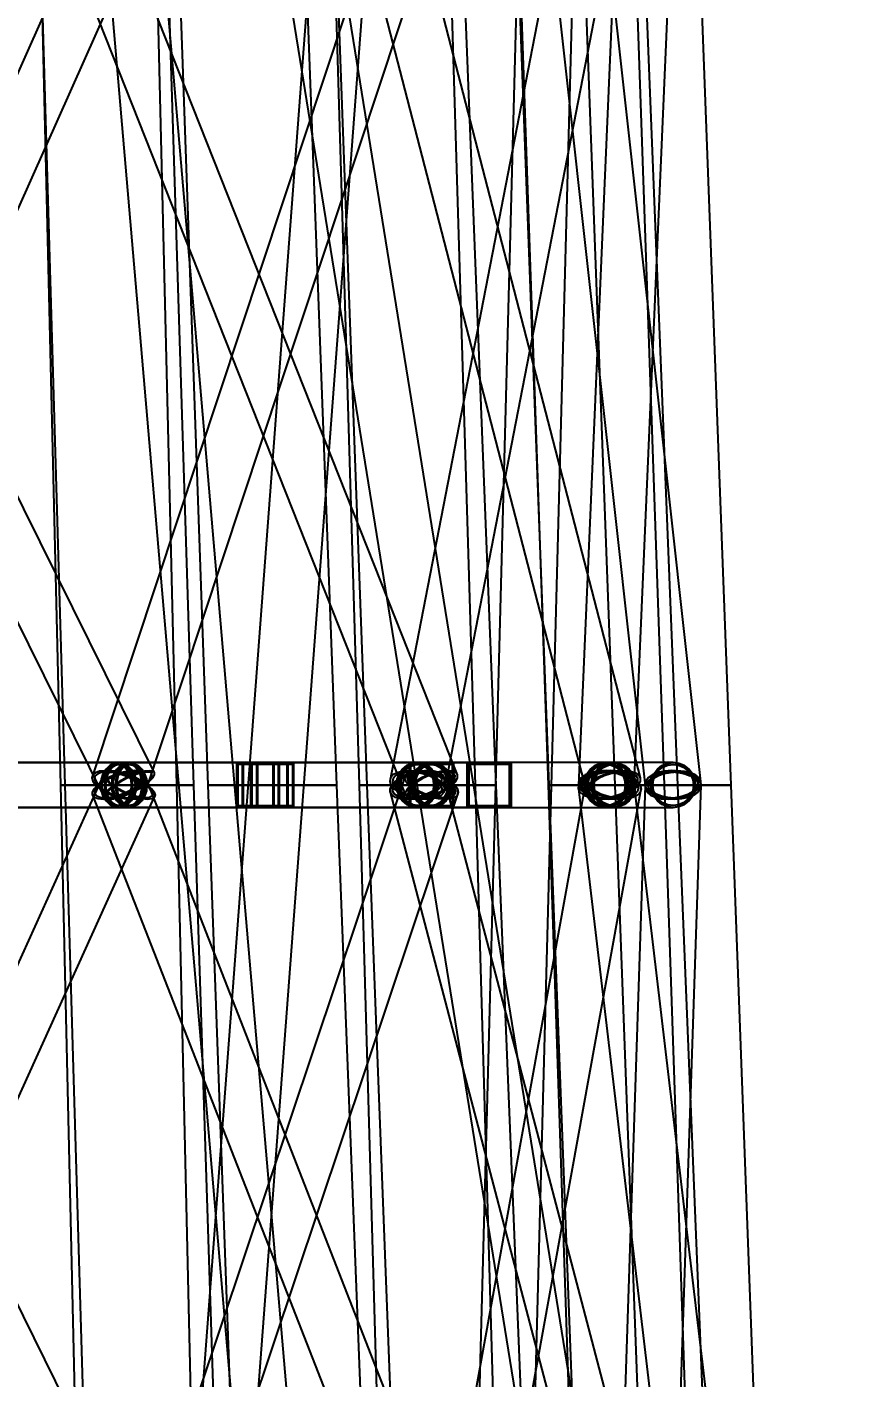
# Model space of a CAD drawing. Header units: millimetres. Extents: x -123812 to 252100, y -3000 to 639000.
# Drawn here: x 11183 to 18645, y 282124 to 294384 of the extents above; entities that cross this region are included whole.
import ezdxf

# ---------------------------------------------------------------- set-up
doc = ezdxf.new("R2010")
doc.units = ezdxf.units.MM
doc.layers.add('D-STR-DIM', color=7, linetype='Continuous', lineweight=13)
doc.layers.add('D-STR-STRC', color=7, linetype='Continuous', lineweight=25)
doc.styles.add('OpenSansCondensed-Light', font='OpenSansCondensed-Light.ttf')
doc.styles.add('TOWER_UNICODE', font='Arial Unicode.ttf')
doc.dimstyles.new('EZDXF', dxfattribs={"dimtxt": 0.25, "dimasz": 0.175, "dimexe": 0.375, "dimexo": 0.125, "dimgap": 0.1, "dimtad": 1, "dimlfac": 100, "dimzin": 12, "dimdsep": 46, "dimtxsty": 'OpenSansCondensed-Light', "dimblk": 'ARCHTICK', "dimcen": 2.5, "dimazin": 3, "dimtfac": 0.5, "dimtmove": 2, "dimatfit": 3})

# ---------------------------------------------------------------- blocks, each defined once
blk = doc.blocks.new('_ARCHTICK')
at = {"color": 0, "linetype": 'BYBLOCK', "const_width": 0.15}
blk.add_lwpolyline([(-0.5, -0.5), (0.5, 0.5)], dxfattribs=at)

msp = doc.modelspace()

# ---------------------------------------------------------------- linework, layer by layer
at = {"layer": 'D-STR-STRC'}
for points in [[(14141.7, 275021.3), (11992.4, 300021.3), (11983.8, 300030.2), (11958.5, 300037.1), (11918.3, 300041.4), (11865.9, 300042.9), (11804.9, 300041.5), (11739.3, 300037.3), (11673.8, 300030.5), (11612.8, 300021.6), (11560.4, 300011.3), (11520.2, 300000.2), (11494.9, 299989.1), (11486.3, 299978.7), (13635.5, 274978.7)], [(12756.3, 274981.4), (14637.6, 299981.4), (14629, 299992.7), (14603.7, 300004.5), (14563.4, 300016), (14511, 300026.3), (14449.9, 300034.9), (14384.3, 300041.1), (14318.8, 300044.5), (14257.7, 300044.9), (14205.2, 300042.2), (14165, 300036.6), (14139.7, 300028.6), (14131, 300018.6), (12249.7, 275018.6)], [(17247.8, 275039.9), (13214.2, 300039.9), (13205.7, 300046.1), (13180.6, 300049), (13140.8, 300048.7), (13088.8, 300045), (13028.3, 300038.2), (12963.4, 300028.9), (12898.5, 300017.6), (12838, 300005), (12786.1, 299992.2), (12746.2, 299979.8), (12721.2, 299968.9), (12712.6, 299960.1), (16746.2, 274960.1)], [(15611.9, 274993.5), (16278, 299993.5), (16269.4, 300005.5), (16244, 300017.1), (16203.6, 300027.6), (16151.1, 300036.2), (16089.8, 300042.4), (16024.1, 300045.6), (15958.4, 300045.7), (15897.1, 300042.8), (15844.6, 300036.9), (15804.2, 300028.5), (15778.8, 300018.1), (15770.2, 300006.5), (15104, 275006.5)], [(8172.5, 294887.9), (11883.9, 287387.9), (11899.4, 287374.9), (11929.3, 287370.5), (11971.7, 287374.9), (12023.6, 287387.9), (12081.5, 287408.5), (12141.5, 287435.3), (12199.5, 287466.5), (12251.5, 287500), (12294, 287533.5), (12324, 287564.7), (12339.7, 287591.5), (12339.7, 287612.1), (8628.3, 295112.1)], [(11608.5, 295112.2), (8265.8, 287612.2), (8257.2, 287591.6), (8264.7, 287564.8), (8287.6, 287533.5), (8324.4, 287500), (8372.6, 287466.5), (8429, 287435.2), (8489.6, 287408.4), (8550.4, 287387.8), (8607.2, 287374.9), (8656.1, 287370.5), (8693.9, 287374.9), (8717.8, 287387.8), (12060.5, 294887.8)], [(11648.9, 294908.7), (14618, 287408.7), (14633.8, 287388.2), (14664.6, 287375.3), (14708.3, 287370.9), (14762.1, 287375.3), (14822.2, 287388.2), (14884.5, 287408.7), (14944.9, 287435.4), (14999.1, 287466.6), (15043.4, 287500), (15075, 287533.4), (15091.5, 287564.6), (15091.9, 287591.3), (12122.8, 295091.3)], [(14264.5, 295091.5), (11779.4, 287591.5), (11771.4, 287564.7), (11779.9, 287533.5), (11804.4, 287500), (11843.2, 287466.5), (11893.8, 287435.3), (11952.5, 287408.5), (12015.6, 287388), (12078.6, 287375.1), (12137.2, 287370.6), (12187.5, 287375.1), (12226, 287388), (12250.2, 287408.5), (14735.2, 294908.5)], [(14322.6, 294935.7), (16260.7, 287435.7), (16277, 287409), (16308.9, 287388.6), (16354.3, 287375.8), (16410, 287371.4), (16472.3, 287375.8), (16537, 287388.6), (16599.5, 287409), (16655.7, 287435.7), (16701.8, 287466.7), (16734.5, 287500), (16751.6, 287533.3), (16752.1, 287564.3), (14814, 295064.3)], [(15931.4, 295033.4), (14475.3, 287533.4), (14485.8, 287500), (14512.6, 287466.6), (14553.9, 287435.5), (14606.9, 287408.7), (14668, 287388.2), (14733.1, 287375.3), (14797.6, 287370.9), (14857.2, 287375.3), (14907.9, 287388.2), (14946.1, 287408.7), (14969.3, 287435.5), (14975.9, 287466.6), (16432, 294966.6)], [(15964.3, 294966.7), (16796.7, 287466.7), (16811.6, 287435.7), (16842.7, 287409.1), (16887.8, 287388.6), (16943.8, 287375.8), (17006.9, 287371.4), (17072.9, 287375.8), (17137.2, 287388.6), (17195.4, 287409.1), (17243.6, 287435.7), (17278.5, 287466.7), (17297.8, 287500), (17300, 287533.3), (16467.5, 295033.3)], [(16513.3, 295000), (16188.4, 287500), (16201.2, 287466.7), (16230.4, 287435.6), (16274, 287408.9), (16329, 287388.5), (16391.7, 287375.6), (16457.8, 287371.2), (16522.8, 287375.6), (16582.3, 287388.5), (16632.2, 287408.9), (16669.1, 287435.6), (16690.6, 287466.7), (16695, 287500), (17019.9, 295000)], [(12414.4, 280112.9), (8719.3, 287612.9), (8702.6, 287625.9), (8671.4, 287630.4), (8628.1, 287625.9), (8575.4, 287612.9), (8517, 287592.2), (8457, 287565.2), (8399.3, 287533.7), (8347.9, 287500), (8306.3, 287466.3), (8277.4, 287434.8), (8263, 287407.8), (8264.3, 287387.1), (11959.4, 279887.1)], [(8942, 279887.4), (12338, 287387.4), (12345.8, 287408), (12337.8, 287435), (12314.3, 287466.3), (12277, 287500), (12228.5, 287533.7), (12172.1, 287565), (12111.5, 287592), (12050.9, 287612.6), (11994.5, 287625.6), (11946.1, 287630.1), (11909, 287625.6), (11885.7, 287612.6), (8489.7, 280112.6)], [(8491.8, 287296.8), (12014.8, 287296.8), (12047.1, 287303.7), (12077.1, 287324), (12102.9, 287356.3), (12122.7, 287398.4), (12135.2, 287447.4), (12139.4, 287500), (12135.2, 287552.6), (12122.7, 287601.6), (12102.9, 287643.7), (12077.1, 287676), (12047.1, 287696.3), (12014.8, 287703.2), (8491.8, 287703.2)], [(8556.5, 287296.8), (12111.8, 287296.8), (12143.5, 287303.7), (12173, 287324), (12198.3, 287356.3), (12217.7, 287398.4), (12229.9, 287447.4), (12234.1, 287500), (12229.9, 287552.6), (12217.7, 287601.6), (12198.3, 287643.7), (12173, 287676), (12143.5, 287696.3), (12111.8, 287703.2), (8556.5, 287703.2)], [(15179.5, 280092.5), (12251.4, 287592.5), (12233.9, 287613.2), (12201.5, 287626.3), (12156.4, 287630.7), (12101.6, 287626.3), (12040.9, 287613.2), (11978.5, 287592.5), (11918.5, 287565.4), (11865.1, 287533.8), (11821.8, 287500), (11791.8, 287466.2), (11776.9, 287434.6), (11778.2, 287407.5), (14706.3, 279907.5)], [(12579.3, 279908.1), (15090.3, 287408.1), (15098.2, 287435), (15089.6, 287466.4), (15065.1, 287500), (15026.2, 287533.6), (14975.6, 287565), (14916.8, 287591.9), (14853.8, 287612.6), (14790.9, 287625.6), (14732.3, 287630), (14682.1, 287625.6), (14643.7, 287612.6), (14619.7, 287591.9), (12108.8, 280091.9)], [(16940.2, 280065.6), (14971, 287565.6), (14954.3, 287592.7), (14922, 287613.5), (14876.3, 287626.6), (14820.4, 287631.1), (14758, 287626.6), (14693.4, 287613.5), (14631, 287592.7), (14575, 287565.6), (14529.3, 287533.9), (14497, 287500), (14480.2, 287466.1), (14480.2, 287434.4), (16449.5, 279934.4)], [(15403.4, 279966.2), (16757.3, 287466.2), (16748.6, 287500), (16723.4, 287533.8), (16683.4, 287565.4), (16631.3, 287592.4), (16570.8, 287613.2), (16505.8, 287626.3), (16440.9, 287630.7), (16380.4, 287626.3), (16328.5, 287613.2), (16288.8, 287592.4), (16263.8, 287565.4), (16255.4, 287533.8), (14901.5, 280033.8)], [(17578.5, 280034), (16693.3, 287534), (16678.7, 287565.6), (16647.9, 287592.8), (16603.1, 287613.7), (16547.2, 287626.8), (16484.2, 287631.3), (16418.3, 287626.8), (16354, 287613.7), (16295.6, 287592.8), (16247.2, 287565.6), (16212.1, 287534), (16192.6, 287500), (16190.1, 287466), (17075.3, 279966)], [(17053.2, 280000), (17302, 287500), (17290.2, 287534), (17262, 287565.6), (17219.2, 287592.8), (17164.8, 287613.6), (17102.4, 287626.7), (17036.4, 287631.2), (16971.1, 287626.7), (16911.2, 287613.6), (16860.5, 287592.8), (16822.7, 287565.6), (16800.3, 287534), (16794.7, 287500), (16546, 280000)]]:
    msp.add_lwpolyline(points, dxfattribs=at)
for points in [[(11307.5, 295000), (11487.1, 287500), (12542.5, 287500), (12361.5, 295000)], [(11309.4, 295000), (11525.5, 287500), (12698.2, 287500), (12462.3, 295000)], [(12561.3, 295000), (12823.5, 287500), (13996.2, 287500), (13714.1, 295000)], [(13972.9, 295000), (14197.9, 287500), (15253.3, 287500), (15026.8, 295000)], [(13991.9, 295000), (14268.7, 287500), (15441.3, 287500), (15144.7, 295000)], [(15639.5, 295000), (15920.1, 287500), (17092.7, 287500), (16792.3, 295000)], [(15654.7, 295000), (15914, 287500), (16969.4, 287500), (16708.7, 295000)], [(16239.6, 295000), (16520.7, 287500), (17576, 287500), (17293.6, 295000)], [(7518.6, 287300), (13422.5, 287300), (13422.5, 287700), (7518.6, 287700)], [(7579.2, 287300), (13549.6, 287300), (13549.6, 287700), (7579.2, 287700)], [(11804.4, 287500), (11843.2, 287466.5), (11893.8, 287435.3), (11952.5, 287408.5), (12015.6, 287388), (12078.6, 287375.1), (12137.2, 287370.6), (12187.5, 287375.1), (12226, 287388), (12250.2, 287408.5), (12258.3, 287435.3), (12249.8, 287466.5), (12225.3, 287500), (12186.4, 287533.5), (12135.9, 287564.7), (12077.1, 287591.5), (12014, 287612), (11951, 287624.9), (11892.4, 287629.4), (11842.1, 287624.9), (11803.6, 287612), (11779.4, 287591.5), (11771.4, 287564.7), (11779.9, 287533.5)], [(12207.8, 287500), (12164.6, 287466.2), (12111.1, 287434.6), (12051.1, 287407.5), (11988.7, 287386.8), (11928, 287373.7), (11873.2, 287369.3), (11828.1, 287373.7), (11795.7, 287386.8), (11778.2, 287407.5), (11776.9, 287434.6), (11791.8, 287466.2), (11821.8, 287500), (11865.1, 287533.8), (11918.5, 287565.4), (11978.5, 287592.5), (12040.9, 287613.2), (12101.6, 287626.3), (12156.4, 287630.7), (12201.5, 287626.3), (12233.9, 287613.2), (12251.4, 287592.5), (12252.7, 287565.4), (12237.9, 287533.8)], [(11825.1, 287500), (11860.1, 287469.8), (11905.7, 287441.7), (11958.7, 287417.5), (12015.5, 287399), (12072.3, 287387.4), (12125.2, 287383.4), (12170.5, 287387.4), (12205.2, 287399), (12227, 287417.5), (12234.3, 287441.7), (12226.6, 287469.8), (12204.5, 287500), (12169.5, 287530.2), (12123.9, 287558.3), (12070.9, 287582.5), (12014.1, 287601), (11957.3, 287612.6), (11904.5, 287616.6), (11859.1, 287612.6), (11824.4, 287601), (11802.6, 287582.5), (11795.3, 287558.3), (11803, 287530.2)], [(12188.8, 287500), (12149.8, 287469.5), (12101.6, 287441.1), (12047.6, 287416.6), (11991.2, 287397.9), (11936.5, 287386.1), (11887.1, 287382.1), (11846.5, 287386.1), (11817.3, 287397.9), (11801.5, 287416.6), (11800.3, 287441.1), (11813.7, 287469.5), (11840.8, 287500), (11879.8, 287530.5), (11928, 287558.9), (11982.1, 287583.4), (12038.4, 287602.1), (12093.1, 287613.9), (12142.5, 287617.9), (12183.1, 287613.9), (12212.4, 287602.1), (12228.1, 287583.4), (12229.3, 287558.9), (12215.9, 287530.5)], [(11853.4, 287500), (11858.9, 287447.4), (11875, 287398.4), (11900.6, 287356.3), (11934.1, 287324), (11973, 287303.7), (12014.8, 287296.8), (14725.6, 287296.8), (14767.4, 287303.7), (14806.3, 287324), (14839.8, 287356.3), (14865.4, 287398.4), (14881.5, 287447.4), (14887.1, 287500), (14881.5, 287552.6), (14865.4, 287601.6), (14839.8, 287643.7), (14806.3, 287676), (14767.4, 287696.3), (14725.6, 287703.2), (12014.8, 287703.2), (11973, 287696.3), (11934.1, 287676), (11900.6, 287643.7), (11875, 287601.6), (11858.9, 287552.6)], [(12176.2, 287500), (12170.7, 287447.4), (12154.6, 287398.4), (12129, 287356.3), (12095.5, 287324), (12056.6, 287303.7), (12014.8, 287296.8), (11973, 287303.7), (11934.1, 287324), (11900.6, 287356.3), (11875, 287398.4), (11858.9, 287447.4), (11853.4, 287500), (11858.9, 287552.6), (11875, 287601.6), (11900.6, 287643.7), (11934.1, 287676), (11973, 287696.3), (12014.8, 287703.2), (12056.6, 287696.3), (12095.5, 287676), (12129, 287643.7), (12154.6, 287601.6), (12170.7, 287552.6)], [(12163.5, 287500), (12158.5, 287451.5), (12143.6, 287406.4), (12120, 287367.6), (12089.2, 287337.9), (12053.3, 287319.2), (12014.8, 287312.8), (11976.3, 287319.2), (11940.4, 287337.9), (11909.6, 287367.6), (11886, 287406.4), (11871.1, 287451.5), (11866.1, 287500), (11871.1, 287548.5), (11886, 287593.6), (11909.6, 287632.4), (11940.4, 287662.1), (11976.3, 287680.8), (12014.8, 287687.2), (12053.3, 287680.8), (12089.2, 287662.1), (12120, 287632.4), (12143.6, 287593.6), (12158.5, 287548.5)], [(12277, 287500), (12314.3, 287466.3), (12337.8, 287435), (12345.8, 287408), (12338, 287387.4), (12314.7, 287374.4), (12277.5, 287369.9), (12229.1, 287374.4), (12172.7, 287387.4), (12112.2, 287408), (12051.6, 287435), (11995.1, 287466.3), (11946.6, 287500), (11909.4, 287533.7), (11885.9, 287565), (11877.8, 287592), (11885.7, 287612.6), (11909, 287625.6), (11946.1, 287630.1), (11994.5, 287625.6), (12050.9, 287612.6), (12111.5, 287592), (12172.1, 287565), (12228.5, 287533.7)], [(11972.2, 287500), (11929.7, 287466.5), (11899.6, 287435.3), (11884, 287408.5), (11883.9, 287387.9), (11899.4, 287374.9), (11929.3, 287370.5), (11971.7, 287374.9), (12023.6, 287387.9), (12081.5, 287408.5), (12141.5, 287435.3), (12199.5, 287466.5), (12251.5, 287500), (12294, 287533.5), (12324, 287564.7), (12339.7, 287591.5), (12339.7, 287612.1), (12324.3, 287625.1), (12294.4, 287629.5), (12252, 287625.1), (12200.1, 287612.1), (12142.1, 287591.5), (12082.1, 287564.7), (12024.2, 287533.5)], [(12139.4, 287500), (12135.2, 287447.4), (12122.7, 287398.4), (12102.9, 287356.3), (12077.1, 287324), (12047.1, 287303.7), (12014.8, 287296.8), (11982.6, 287303.7), (11952.5, 287324), (11926.7, 287356.3), (11906.9, 287398.4), (11894.5, 287447.4), (11890.2, 287500), (11894.5, 287552.6), (11906.9, 287601.6), (11926.7, 287643.7), (11952.5, 287676), (11982.6, 287696.3), (12014.8, 287703.2), (12047.1, 287696.3), (12077.1, 287676), (12102.9, 287643.7), (12122.7, 287601.6), (12135.2, 287552.6)], [(12129.6, 287500), (12125.7, 287451.5), (12114.2, 287406.4), (12096, 287367.6), (12072.2, 287337.9), (12044.5, 287319.2), (12014.8, 287312.8), (11985.1, 287319.2), (11957.4, 287337.9), (11933.6, 287367.6), (11915.4, 287406.4), (11903.9, 287451.5), (11900, 287500), (11903.9, 287548.5), (11915.4, 287593.6), (11933.6, 287632.4), (11957.4, 287662.1), (11985.1, 287680.8), (12014.8, 287687.2), (12044.5, 287680.8), (12072.2, 287662.1), (12096, 287632.4), (12114.2, 287593.6), (12125.7, 287548.5)], [(12260.8, 287500), (12294.4, 287469.7), (12315.5, 287441.4), (12322.8, 287417.1), (12315.7, 287398.4), (12294.7, 287386.7), (12261.2, 287382.7), (12217.6, 287386.7), (12166.7, 287398.4), (12112.2, 287417.1), (12057.5, 287441.4), (12006.6, 287469.7), (11962.9, 287500), (11929.3, 287530.3), (11908.1, 287558.6), (11900.9, 287582.9), (11908, 287601.6), (11929, 287613.3), (11962.4, 287617.3), (12006.1, 287613.3), (12056.9, 287601.6), (12111.5, 287582.9), (12166.1, 287558.6), (12217, 287530.3)], [(11985.9, 287500), (11947.6, 287469.8), (11920.5, 287441.6), (11906.4, 287417.5), (11906.4, 287398.9), (11920.3, 287387.3), (11947.3, 287383.3), (11985.5, 287387.3), (12032.3, 287398.9), (12084.5, 287417.5), (12138.6, 287441.6), (12190.9, 287469.8), (12237.7, 287500), (12276.1, 287530.2), (12303.2, 287558.4), (12317.2, 287582.5), (12317.3, 287601.1), (12303.4, 287612.7), (12276.4, 287616.7), (12238.2, 287612.7), (12191.4, 287601.1), (12139.2, 287582.5), (12085.1, 287558.4), (12032.8, 287530.2)], [(11952.1, 287500), (11957.5, 287447.4), (11973.5, 287398.4), (11998.9, 287356.3), (12031.9, 287324), (12070.5, 287303.7), (12111.8, 287296.8), (14855, 287296.8), (14896.3, 287303.7), (14934.9, 287324), (14967.9, 287356.3), (14993.3, 287398.4), (15009.3, 287447.4), (15014.7, 287500), (15009.3, 287552.6), (14993.3, 287601.6), (14967.9, 287643.7), (14934.9, 287676), (14896.3, 287696.3), (14855, 287703.2), (12111.8, 287703.2), (12070.5, 287696.3), (12031.9, 287676), (11998.9, 287643.7), (11973.5, 287601.6), (11957.5, 287552.6)], [(12271.6, 287500), (12266.2, 287447.4), (12250.2, 287398.4), (12224.8, 287356.3), (12191.7, 287324), (12153.2, 287303.7), (12111.8, 287296.8), (12070.5, 287303.7), (12031.9, 287324), (11998.9, 287356.3), (11973.5, 287398.4), (11957.5, 287447.4), (11952.1, 287500), (11957.5, 287552.6), (11973.5, 287601.6), (11998.9, 287643.7), (12031.9, 287676), (12070.5, 287696.3), (12111.8, 287703.2), (12153.2, 287696.3), (12191.7, 287676), (12224.8, 287643.7), (12250.2, 287601.6), (12266.2, 287552.6)], [(12259, 287500), (12254, 287451.5), (12239.3, 287406.4), (12215.9, 287367.6), (12185.4, 287337.9), (12149.9, 287319.2), (12111.8, 287312.8), (12073.7, 287319.2), (12038.2, 287337.9), (12007.8, 287367.6), (11984.4, 287406.4), (11969.7, 287451.5), (11964.6, 287500), (11969.7, 287548.5), (11984.4, 287593.6), (12007.8, 287632.4), (12038.2, 287662.1), (12073.7, 287680.8), (12111.8, 287687.2), (12149.9, 287680.8), (12185.4, 287662.1), (12215.9, 287632.4), (12239.3, 287593.6), (12254, 287548.5)], [(12234.1, 287500), (12229.9, 287447.4), (12217.7, 287398.4), (12198.3, 287356.3), (12173, 287324), (12143.5, 287303.7), (12111.8, 287296.8), (12080.2, 287303.7), (12050.7, 287324), (12025.4, 287356.3), (12005.9, 287398.4), (11993.7, 287447.4), (11989.6, 287500), (11993.7, 287552.6), (12005.9, 287601.6), (12025.4, 287643.7), (12050.7, 287676), (12080.2, 287696.3), (12111.8, 287703.2), (12143.5, 287696.3), (12173, 287676), (12198.3, 287643.7), (12217.7, 287601.6), (12229.9, 287552.6)], [(12224.5, 287500), (12220.6, 287451.5), (12209.4, 287406.4), (12191.5, 287367.6), (12168.2, 287337.9), (12141, 287319.2), (12111.8, 287312.8), (12082.7, 287319.2), (12055.5, 287337.9), (12032.2, 287367.6), (12014.3, 287406.4), (12003, 287451.5), (11999.2, 287500), (12003, 287548.5), (12014.3, 287593.6), (12032.2, 287632.4), (12055.5, 287662.1), (12082.7, 287680.8), (12111.8, 287687.2), (12141, 287680.8), (12168.2, 287662.1), (12191.5, 287632.4), (12209.4, 287593.6), (12220.6, 287548.5)], [(13087.5, 287300), (15572.6, 287300), (15572.6, 287700), (13087.5, 287700)], [(13087.5, 287700), (13473.4, 287700), (13473.4, 287300), (13087.5, 287300)], [(13099.1, 287688), (13461.9, 287688), (13461.9, 287312), (13099.1, 287312)], [(13138.5, 287700), (13422.5, 287700), (13422.5, 287300), (13138.5, 287300)], [(13147, 287688), (13414, 287688), (13414, 287312), (13147, 287312)], [(13216.1, 287300), (15573.4, 287300), (15573.4, 287700), (13216.1, 287700)], [(13216.1, 287700), (13603.6, 287700), (13603.6, 287300), (13216.1, 287300)], [(13227.7, 287688), (13592, 287688), (13592, 287312), (13227.7, 287312)], [(13270.1, 287700), (13549.6, 287700), (13549.6, 287300), (13270.1, 287300)], [(13278.5, 287688), (13541.2, 287688), (13541.2, 287312), (13278.5, 287312)], [(14485.8, 287500), (14512.6, 287466.6), (14553.9, 287435.5), (14606.9, 287408.7), (14668, 287388.2), (14733.1, 287375.3), (14797.6, 287370.9), (14857.2, 287375.3), (14907.9, 287388.2), (14946.1, 287408.7), (14969.3, 287435.5), (14975.9, 287466.6), (14965.5, 287500), (14938.7, 287533.4), (14897.3, 287564.5), (14844.3, 287591.3), (14783.2, 287611.8), (14718.2, 287624.7), (14653.6, 287629.1), (14594, 287624.7), (14543.3, 287611.8), (14505.1, 287591.3), (14481.9, 287564.5), (14475.3, 287533.4)], [(14954.2, 287500), (14921.9, 287466.1), (14876.2, 287434.4), (14820.3, 287407.3), (14757.8, 287386.5), (14693.2, 287373.4), (14630.8, 287368.9), (14574.9, 287373.4), (14529.2, 287386.5), (14496.9, 287407.3), (14480.2, 287434.4), (14480.2, 287466.1), (14497, 287500), (14529.3, 287533.9), (14575, 287565.6), (14631, 287592.7), (14693.4, 287613.5), (14758, 287626.6), (14820.4, 287631.1), (14876.3, 287626.6), (14922, 287613.5), (14954.3, 287592.7), (14971, 287565.6), (14971, 287533.9)], [(14509.4, 287500), (14533.5, 287469.9), (14570.8, 287441.8), (14618.6, 287417.7), (14673.7, 287399.2), (14732.3, 287387.6), (14790.5, 287383.6), (14844.3, 287387.6), (14889.9, 287399.2), (14924.4, 287417.7), (14945.3, 287441.8), (14951.3, 287469.9), (14941.9, 287500), (14917.7, 287530.1), (14880.4, 287558.2), (14832.6, 287582.3), (14777.5, 287600.8), (14718.9, 287612.4), (14660.7, 287616.4), (14607, 287612.4), (14561.3, 287600.8), (14526.8, 287582.3), (14505.9, 287558.2), (14499.9, 287530.1)], [(14931.7, 287500), (14902.6, 287469.4), (14861.4, 287440.9), (14810.9, 287416.4), (14754.7, 287397.6), (14696.4, 287385.8), (14640.2, 287381.8), (14589.7, 287385.8), (14548.5, 287397.6), (14519.4, 287416.4), (14504.4, 287440.9), (14504.4, 287469.4), (14519.5, 287500), (14548.6, 287530.6), (14589.8, 287559.1), (14640.3, 287583.6), (14696.5, 287602.4), (14754.8, 287614.2), (14811.1, 287618.2), (14861.5, 287614.2), (14902.7, 287602.4), (14931.8, 287583.6), (14946.8, 287559.1), (14946.8, 287530.6)], [(14538, 287500), (14544.4, 287447.4), (14563.2, 287398.4), (14593, 287356.3), (14631.8, 287324), (14677.1, 287303.7), (14725.6, 287296.8), (16441.7, 287296.8), (16490.3, 287303.7), (16535.5, 287324), (16574.3, 287356.3), (16604.2, 287398.4), (16622.9, 287447.4), (16629.3, 287500), (16622.9, 287552.6), (16604.2, 287601.6), (16574.3, 287643.7), (16535.5, 287676), (16490.3, 287696.3), (16441.7, 287703.2), (14725.6, 287703.2), (14677.1, 287696.3), (14631.8, 287676), (14593, 287643.7), (14563.2, 287601.6), (14544.4, 287552.6)], [(14913.2, 287500), (14906.8, 287447.4), (14888.1, 287398.4), (14858.3, 287356.3), (14819.4, 287324), (14774.2, 287303.7), (14725.6, 287296.8), (14677.1, 287303.7), (14631.8, 287324), (14593, 287356.3), (14563.2, 287398.4), (14544.4, 287447.4), (14538, 287500), (14544.4, 287552.6), (14563.2, 287601.6), (14593, 287643.7), (14631.8, 287676), (14677.1, 287696.3), (14725.6, 287703.2), (14774.2, 287696.3), (14819.4, 287676), (14858.3, 287643.7), (14888.1, 287601.6), (14906.8, 287552.6)], [(14898.4, 287500), (14892.5, 287451.5), (14875.3, 287406.4), (14847.8, 287367.6), (14812, 287337.9), (14770.3, 287319.2), (14725.6, 287312.8), (14680.9, 287319.2), (14639.2, 287337.9), (14603.4, 287367.6), (14575.9, 287406.4), (14558.7, 287451.5), (14552.8, 287500), (14558.7, 287548.5), (14575.9, 287593.6), (14603.4, 287632.4), (14639.2, 287662.1), (14680.9, 287680.8), (14725.6, 287687.2), (14770.3, 287680.8), (14812, 287662.1), (14847.8, 287632.4), (14875.3, 287593.6), (14892.5, 287548.5)], [(14887.1, 287500), (14881.5, 287447.4), (14865.4, 287398.4), (14839.8, 287356.3), (14806.3, 287324), (14767.4, 287303.7), (14725.6, 287296.8), (14683.8, 287303.7), (14644.9, 287324), (14611.5, 287356.3), (14585.8, 287398.4), (14569.7, 287447.4), (14564.2, 287500), (14569.7, 287552.6), (14585.8, 287601.6), (14611.5, 287643.7), (14644.9, 287676), (14683.8, 287696.3), (14725.6, 287703.2), (14767.4, 287696.3), (14806.3, 287676), (14839.8, 287643.7), (14865.4, 287601.6), (14881.5, 287552.6)], [(14874.3, 287500), (14869.3, 287451.5), (14854.4, 287406.4), (14830.8, 287367.6), (14800, 287337.9), (14764.1, 287319.2), (14725.6, 287312.8), (14687.1, 287319.2), (14651.2, 287337.9), (14620.4, 287367.6), (14596.8, 287406.4), (14581.9, 287451.5), (14576.9, 287500), (14581.9, 287548.5), (14596.8, 287593.6), (14620.4, 287632.4), (14651.2, 287662.1), (14687.1, 287680.8), (14725.6, 287687.2), (14764.1, 287680.8), (14800, 287662.1), (14830.8, 287632.4), (14854.4, 287593.6), (14869.3, 287548.5)], [(15065.1, 287500), (15089.6, 287466.4), (15098.2, 287435), (15090.3, 287408.1), (15066.2, 287387.4), (15027.8, 287374.4), (14977.6, 287370), (14919.1, 287374.4), (14856.1, 287387.4), (14793.1, 287408.1), (14734.4, 287435), (14683.8, 287466.4), (14644.9, 287500), (14620.3, 287533.6), (14611.7, 287565), (14619.7, 287591.9), (14643.7, 287612.6), (14682.1, 287625.6), (14732.3, 287630), (14790.9, 287625.6), (14853.8, 287612.6), (14916.8, 287591.9), (14975.6, 287565), (15026.2, 287533.6)], [(14666.5, 287500), (14635, 287466.6), (14618.4, 287435.4), (14618, 287408.7), (14633.8, 287388.2), (14664.6, 287375.3), (14708.3, 287370.9), (14762.1, 287375.3), (14822.2, 287388.2), (14884.5, 287408.7), (14944.9, 287435.4), (14999.1, 287466.6), (15043.4, 287500), (15075, 287533.4), (15091.5, 287564.6), (15091.9, 287591.3), (15076.2, 287611.8), (15045.4, 287624.7), (15001.6, 287629.1), (14947.8, 287624.7), (14887.7, 287611.8), (14825.4, 287591.3), (14765.1, 287564.6), (14710.9, 287533.4)], [(15044.4, 287500), (15066.5, 287469.7), (15074.3, 287441.4), (15067.1, 287417.1), (15045.4, 287398.5), (15010.8, 287386.8), (14965.6, 287382.8), (14912.8, 287386.8), (14856, 287398.5), (14799.2, 287417.1), (14746.2, 287441.4), (14700.6, 287469.7), (14665.6, 287500), (14643.4, 287530.3), (14635.7, 287558.6), (14642.9, 287582.9), (14664.5, 287601.5), (14699.1, 287613.2), (14744.4, 287617.2), (14797.2, 287613.2), (14853.9, 287601.5), (14910.7, 287582.9), (14963.7, 287558.6), (15009.3, 287530.3)], [(14685.1, 287500), (14656.6, 287469.9), (14641.7, 287441.8), (14641.3, 287417.7), (14655.5, 287399.2), (14683.3, 287387.5), (14722.8, 287383.6), (14771.2, 287387.5), (14825.4, 287399.2), (14881.6, 287417.7), (14936, 287441.8), (14984.9, 287469.9), (15024.9, 287500), (15053.3, 287530.1), (15068.2, 287558.2), (15068.6, 287582.3), (15054.4, 287600.8), (15026.7, 287612.5), (14987.2, 287616.4), (14938.7, 287612.5), (14884.5, 287600.8), (14828.3, 287582.3), (14773.9, 287558.2), (14725.1, 287530.1)], [(14655.4, 287300), (15579.3, 287300), (15579.3, 287700), (14655.4, 287700)], [(14655.4, 287700), (15054.6, 287700), (15054.6, 287300), (14655.4, 287300)], [(14666.4, 287500), (14672.8, 287447.4), (14691.6, 287398.4), (14721.6, 287356.3), (14760.7, 287324), (14806.2, 287303.7), (14855, 287296.8), (16506.4, 287296.8), (16555.2, 287303.7), (16600.7, 287324), (16639.8, 287356.3), (16669.7, 287398.4), (16688.6, 287447.4), (16695, 287500), (16688.6, 287552.6), (16669.7, 287601.6), (16639.8, 287643.7), (16600.7, 287676), (16555.2, 287696.3), (16506.4, 287703.2), (14855, 287703.2), (14806.2, 287696.3), (14760.7, 287676), (14721.6, 287643.7), (14691.6, 287601.6), (14672.8, 287552.6)], [(15043.6, 287500), (15037.2, 287447.4), (15018.3, 287398.4), (14988.3, 287356.3), (14949.3, 287324), (14903.8, 287303.7), (14855, 287296.8), (14806.2, 287303.7), (14760.7, 287324), (14721.6, 287356.3), (14691.6, 287398.4), (14672.8, 287447.4), (14666.4, 287500), (14672.8, 287552.6), (14691.6, 287601.6), (14721.6, 287643.7), (14760.7, 287676), (14806.2, 287696.3), (14855, 287703.2), (14903.8, 287696.3), (14949.3, 287676), (14988.3, 287643.7), (15018.3, 287601.6), (15037.2, 287552.6)], [(14667.3, 287688), (15042.6, 287688), (15042.6, 287312), (14667.3, 287312)], [(15028.7, 287500), (15022.8, 287451.5), (15005.5, 287406.4), (14977.8, 287367.6), (14941.9, 287337.9), (14899.9, 287319.2), (14855, 287312.8), (14810, 287319.2), (14768.1, 287337.9), (14732.1, 287367.6), (14704.5, 287406.4), (14687.1, 287451.5), (14681.2, 287500), (14687.1, 287548.5), (14704.5, 287593.6), (14732.1, 287632.4), (14768.1, 287662.1), (14810, 287680.8), (14855, 287687.2), (14899.9, 287680.8), (14941.9, 287662.1), (14977.8, 287632.4), (15005.5, 287593.6), (15022.8, 287548.5)], [(15014.7, 287500), (15009.3, 287447.4), (14993.3, 287398.4), (14967.9, 287356.3), (14934.9, 287324), (14896.3, 287303.7), (14855, 287296.8), (14813.6, 287303.7), (14775.1, 287324), (14742, 287356.3), (14716.6, 287398.4), (14700.7, 287447.4), (14695.2, 287500), (14700.7, 287552.6), (14716.6, 287601.6), (14742, 287643.7), (14775.1, 287676), (14813.6, 287696.3), (14855, 287703.2), (14896.3, 287696.3), (14934.9, 287676), (14967.9, 287643.7), (14993.3, 287601.6), (15009.3, 287552.6)], [(15002.2, 287500), (14997.1, 287451.5), (14982.4, 287406.4), (14959.1, 287367.6), (14928.6, 287337.9), (14893.1, 287319.2), (14855, 287312.8), (14816.9, 287319.2), (14781.4, 287337.9), (14750.9, 287367.6), (14727.5, 287406.4), (14712.8, 287451.5), (14707.8, 287500), (14712.8, 287548.5), (14727.5, 287593.6), (14750.9, 287632.4), (14781.4, 287662.1), (14816.9, 287680.8), (14855, 287687.2), (14893.1, 287680.8), (14928.6, 287662.1), (14959.1, 287632.4), (14982.4, 287593.6), (14997.1, 287548.5)], [(15180, 287700), (15579.3, 287700), (15579.3, 287300), (15180, 287300)], [(15185.9, 287700), (15573.4, 287700), (15573.4, 287300), (15185.9, 287300)], [(15186.7, 287700), (15572.6, 287700), (15572.6, 287300), (15186.7, 287300)], [(15192, 287688), (15567.3, 287688), (15567.3, 287312), (15192, 287312)], [(15197.5, 287688), (15561.8, 287688), (15561.8, 287312), (15197.5, 287312)], [(15198.3, 287688), (15561, 287688), (15561, 287312), (15198.3, 287312)], [(16188.4, 287500), (16201.2, 287466.7), (16230.4, 287435.6), (16274, 287408.9), (16329, 287388.5), (16391.7, 287375.6), (16457.8, 287371.2), (16522.8, 287375.6), (16582.3, 287388.5), (16632.2, 287408.9), (16669.1, 287435.6), (16690.6, 287466.7), (16695, 287500), (16682.2, 287533.3), (16653, 287564.4), (16609.4, 287591.1), (16554.4, 287611.5), (16491.7, 287624.4), (16425.6, 287628.8), (16360.6, 287624.4), (16301.1, 287611.5), (16251.2, 287591.1), (16214.3, 287564.4), (16192.8, 287533.3)], [(16690.8, 287500), (16671.3, 287466), (16636.2, 287434.4), (16587.8, 287407.2), (16529.4, 287386.3), (16465.1, 287373.2), (16399.2, 287368.7), (16336.2, 287373.2), (16280.3, 287386.3), (16235.5, 287407.2), (16204.7, 287434.4), (16190.1, 287466), (16192.6, 287500), (16212.1, 287534), (16247.2, 287565.6), (16295.6, 287592.8), (16354, 287613.7), (16418.3, 287626.8), (16484.2, 287631.3), (16547.2, 287626.8), (16603.1, 287613.7), (16647.9, 287592.8), (16678.7, 287565.6), (16693.3, 287534)], [(16213.3, 287500), (16224.9, 287469.9), (16251.2, 287441.9), (16290.5, 287417.9), (16340.1, 287399.4), (16396.6, 287387.8), (16456.2, 287383.9), (16514.8, 287387.8), (16568.5, 287399.4), (16613.5, 287417.9), (16646.7, 287441.9), (16666.1, 287469.9), (16670.1, 287500), (16658.5, 287530.1), (16632.2, 287558.1), (16592.9, 287582.1), (16543.3, 287600.6), (16486.8, 287612.2), (16427.2, 287616.1), (16368.6, 287612.2), (16314.9, 287600.6), (16269.9, 287582.1), (16236.7, 287558.1), (16217.3, 287530.1)], [(16666.3, 287500), (16648.7, 287469.4), (16617, 287440.8), (16573.4, 287416.3), (16520.8, 287397.5), (16462.8, 287385.7), (16403.4, 287381.6), (16346.6, 287385.7), (16296.2, 287397.5), (16255.8, 287416.3), (16228, 287440.8), (16214.9, 287469.4), (16217.1, 287500), (16234.7, 287530.6), (16266.4, 287559.2), (16310, 287583.7), (16362.6, 287602.5), (16420.6, 287614.3), (16480, 287618.4), (16536.8, 287614.3), (16587.2, 287602.5), (16627.6, 287583.7), (16655.4, 287559.2), (16668.5, 287530.6)], [(16240.4, 287500), (16247.2, 287447.4), (16267.4, 287398.4), (16299.4, 287356.3), (16341, 287324), (16389.6, 287303.7), (16441.7, 287296.8), (17048.3, 287296.8), (17100.4, 287303.7), (17149, 287324), (17190.7, 287356.3), (17222.7, 287398.4), (17242.8, 287447.4), (17249.6, 287500), (17242.8, 287552.6), (17222.7, 287601.6), (17190.7, 287643.7), (17149, 287676), (17100.4, 287696.3), (17048.3, 287703.2), (16441.7, 287703.2), (16389.6, 287696.3), (16341, 287676), (16299.4, 287643.7), (16267.4, 287601.6), (16247.2, 287552.6)], [(16643, 287500), (16636.2, 287447.4), (16616, 287398.4), (16584, 287356.3), (16542.4, 287324), (16493.8, 287303.7), (16441.7, 287296.8), (16389.6, 287303.7), (16341, 287324), (16299.4, 287356.3), (16267.4, 287398.4), (16247.2, 287447.4), (16240.4, 287500), (16247.2, 287552.6), (16267.4, 287601.6), (16299.4, 287643.7), (16341, 287676), (16389.6, 287696.3), (16441.7, 287703.2), (16493.8, 287696.3), (16542.4, 287676), (16584, 287643.7), (16616, 287601.6), (16636.2, 287552.6)], [(16629.3, 287500), (16622.9, 287447.4), (16604.2, 287398.4), (16574.3, 287356.3), (16535.5, 287324), (16490.3, 287303.7), (16441.7, 287296.8), (16393.1, 287303.7), (16347.9, 287324), (16309.1, 287356.3), (16279.2, 287398.4), (16260.5, 287447.4), (16254.1, 287500), (16260.5, 287552.6), (16279.2, 287601.6), (16309.1, 287643.7), (16347.9, 287676), (16393.1, 287696.3), (16441.7, 287703.2), (16490.3, 287696.3), (16535.5, 287676), (16574.3, 287643.7), (16604.2, 287601.6), (16622.9, 287552.6)], [(16748.6, 287500), (16757.3, 287466.2), (16748.9, 287434.6), (16724, 287407.6), (16684.2, 287386.8), (16632.4, 287373.7), (16571.9, 287369.3), (16507, 287373.7), (16442, 287386.8), (16381.4, 287407.6), (16329.4, 287434.6), (16289.4, 287466.2), (16264.1, 287500), (16255.4, 287533.8), (16263.8, 287565.4), (16288.8, 287592.4), (16328.5, 287613.2), (16380.4, 287626.3), (16440.9, 287630.7), (16505.8, 287626.3), (16570.8, 287613.2), (16631.3, 287592.4), (16683.4, 287565.4), (16723.4, 287533.8)], [(16627.2, 287500), (16620.8, 287451.5), (16602.3, 287406.4), (16572.8, 287367.6), (16534.4, 287337.9), (16489.7, 287319.2), (16441.7, 287312.8), (16393.7, 287319.2), (16349, 287337.9), (16310.6, 287367.6), (16281.1, 287406.4), (16262.6, 287451.5), (16256.2, 287500), (16262.6, 287548.5), (16281.1, 287593.6), (16310.6, 287632.4), (16349, 287662.1), (16393.7, 287680.8), (16441.7, 287687.2), (16489.7, 287680.8), (16534.4, 287662.1), (16572.8, 287632.4), (16602.3, 287593.6), (16620.8, 287548.5)], [(16278.3, 287500), (16261.1, 287466.7), (16260.7, 287435.7), (16277, 287409), (16308.9, 287388.6), (16354.3, 287375.8), (16410, 287371.4), (16472.3, 287375.8), (16537, 287388.6), (16599.5, 287409), (16655.7, 287435.7), (16701.8, 287466.7), (16734.5, 287500), (16751.6, 287533.3), (16752.1, 287564.3), (16735.8, 287591), (16703.9, 287611.4), (16658.5, 287624.2), (16602.8, 287628.6), (16540.4, 287624.2), (16475.8, 287611.4), (16413.2, 287591), (16357, 287564.3), (16311, 287533.3)], [(16614.5, 287500), (16608.6, 287451.5), (16591.4, 287406.4), (16563.9, 287367.6), (16528.1, 287337.9), (16486.4, 287319.2), (16441.7, 287312.8), (16397, 287319.2), (16355.3, 287337.9), (16319.5, 287367.6), (16292, 287406.4), (16274.8, 287451.5), (16268.9, 287500), (16274.8, 287548.5), (16292, 287593.6), (16319.5, 287632.4), (16355.3, 287662.1), (16397, 287680.8), (16441.7, 287687.2), (16486.4, 287680.8), (16528.1, 287662.1), (16563.9, 287632.4), (16591.4, 287593.6), (16608.6, 287548.5)], [(16724.8, 287500), (16732.6, 287469.5), (16725.1, 287441.1), (16702.6, 287416.7), (16666.7, 287397.9), (16620, 287386.2), (16565.4, 287382.2), (16506.9, 287386.2), (16448.3, 287397.9), (16393.7, 287416.7), (16346.8, 287441.1), (16310.7, 287469.5), (16288, 287500), (16280.1, 287530.5), (16287.7, 287558.9), (16310.2, 287583.3), (16346, 287602.1), (16392.8, 287613.8), (16447.3, 287617.8), (16505.9, 287613.8), (16564.4, 287602.1), (16619, 287583.3), (16666, 287558.9), (16702.1, 287530.5)], [(16300.7, 287500), (16285.3, 287470), (16284.9, 287442), (16299.5, 287418), (16328.3, 287399.6), (16369.2, 287388), (16419.5, 287384), (16475.7, 287388), (16534, 287399.6), (16590.4, 287418), (16641, 287442), (16682.5, 287470), (16712, 287500), (16727.5, 287530), (16727.9, 287558), (16713.2, 287582), (16684.4, 287600.4), (16643.5, 287612), (16593.3, 287616), (16537.1, 287612), (16478.8, 287600.4), (16422.4, 287582), (16371.7, 287558), (16330.2, 287530)], [(16304.7, 287500), (16311.6, 287447.4), (16331.7, 287398.4), (16363.8, 287356.3), (16405.5, 287324), (16454.2, 287303.7), (16506.4, 287296.8), (17048.3, 287296.8), (17100.5, 287303.7), (17149.2, 287324), (17191, 287356.3), (17223, 287398.4), (17243.2, 287447.4), (17250, 287500), (17243.2, 287552.6), (17223, 287601.6), (17191, 287643.7), (17149.2, 287676), (17100.5, 287696.3), (17048.3, 287703.2), (16506.4, 287703.2), (16454.2, 287696.3), (16405.5, 287676), (16363.8, 287643.7), (16331.7, 287601.6), (16311.6, 287552.6)], [(16708.1, 287500), (16701.2, 287447.4), (16681.1, 287398.4), (16649, 287356.3), (16607.2, 287324), (16558.6, 287303.7), (16506.4, 287296.8), (16454.2, 287303.7), (16405.5, 287324), (16363.8, 287356.3), (16331.7, 287398.4), (16311.6, 287447.4), (16304.7, 287500), (16311.6, 287552.6), (16331.7, 287601.6), (16363.8, 287643.7), (16405.5, 287676), (16454.2, 287696.3), (16506.4, 287703.2), (16558.6, 287696.3), (16607.2, 287676), (16649, 287643.7), (16681.1, 287601.6), (16701.2, 287552.6)], [(16695, 287500), (16688.6, 287447.4), (16669.7, 287398.4), (16639.8, 287356.3), (16600.7, 287324), (16555.2, 287303.7), (16506.4, 287296.8), (16457.6, 287303.7), (16412.1, 287324), (16373, 287356.3), (16343, 287398.4), (16324.2, 287447.4), (16317.8, 287500), (16324.2, 287552.6), (16343, 287601.6), (16373, 287643.7), (16412.1, 287676), (16457.6, 287696.3), (16506.4, 287703.2), (16555.2, 287696.3), (16600.7, 287676), (16639.8, 287643.7), (16669.7, 287601.6), (16688.6, 287552.6)], [(16692.2, 287500), (16685.9, 287451.5), (16667.3, 287406.4), (16637.8, 287367.6), (16599.3, 287337.9), (16554.5, 287319.2), (16506.4, 287312.8), (16458.3, 287319.2), (16413.5, 287337.9), (16375, 287367.6), (16345.5, 287406.4), (16326.9, 287451.5), (16320.6, 287500), (16326.9, 287548.5), (16345.5, 287593.6), (16375, 287632.4), (16413.5, 287662.1), (16458.3, 287680.8), (16506.4, 287687.2), (16554.5, 287680.8), (16599.3, 287662.1), (16637.8, 287632.4), (16667.3, 287593.6), (16685.9, 287548.5)], [(16680.2, 287500), (16674.2, 287451.5), (16656.9, 287406.4), (16629.3, 287367.6), (16593.3, 287337.9), (16551.4, 287319.2), (16506.4, 287312.8), (16461.4, 287319.2), (16419.5, 287337.9), (16383.5, 287367.6), (16355.9, 287406.4), (16338.5, 287451.5), (16332.6, 287500), (16338.5, 287548.5), (16355.9, 287593.6), (16383.5, 287632.4), (16419.5, 287662.1), (16461.4, 287680.8), (16506.4, 287687.2), (16551.4, 287680.8), (16593.3, 287662.1), (16629.3, 287632.4), (16656.9, 287593.6), (16674.2, 287548.5)], [(17302, 287500), (17296.4, 287466), (17274, 287434.4), (17236.1, 287407.2), (17185.5, 287386.4), (17125.5, 287373.3), (17060.3, 287368.8), (16994.2, 287373.3), (16931.9, 287386.4), (16877.5, 287407.2), (16834.7, 287434.4), (16806.5, 287466), (16794.7, 287500), (16800.3, 287534), (16822.7, 287565.6), (16860.5, 287592.8), (16911.2, 287613.6), (16971.1, 287626.7), (17036.4, 287631.2), (17102.4, 287626.7), (17164.8, 287613.6), (17219.2, 287592.8), (17262, 287565.6), (17290.2, 287534)], [(16798.9, 287500), (16796.7, 287466.7), (16811.6, 287435.7), (16842.7, 287409.1), (16887.8, 287388.6), (16943.8, 287375.8), (17006.9, 287371.4), (17072.9, 287375.8), (17137.2, 287388.6), (17195.4, 287409.1), (17243.6, 287435.7), (17278.5, 287466.7), (17297.8, 287500), (17300, 287533.3), (17285, 287564.3), (17254, 287590.9), (17208.9, 287611.4), (17152.9, 287624.2), (17089.7, 287628.6), (17023.8, 287624.2), (16959.5, 287611.4), (16901.2, 287590.9), (16853, 287564.3), (16818.1, 287533.3)], [(17277, 287500), (17272, 287469.4), (17251.7, 287440.9), (17217.6, 287416.4), (17172, 287397.6), (17117.9, 287385.8), (17059.1, 287381.7), (16999.6, 287385.8), (16943.3, 287397.6), (16894.3, 287416.4), (16855.7, 287440.9), (16830.3, 287469.4), (16819.7, 287500), (16824.7, 287530.6), (16844.9, 287559.1), (16879, 287583.6), (16924.7, 287602.4), (16978.7, 287614.2), (17037.6, 287618.3), (17097.1, 287614.2), (17153.3, 287602.4), (17202.4, 287583.6), (17241, 287559.1), (17266.4, 287530.6)], [(16823.5, 287500), (16821.5, 287470), (16834.9, 287442), (16862.9, 287418), (16903.6, 287399.6), (16954.1, 287388), (17011, 287384), (17070.5, 287388), (17128.5, 287399.6), (17181, 287418), (17224.4, 287442), (17255.9, 287470), (17273.2, 287500), (17275.2, 287530), (17261.7, 287558), (17233.7, 287582), (17193.1, 287600.4), (17142.6, 287612), (17085.7, 287616), (17026.2, 287612), (16968.2, 287600.4), (16915.7, 287582), (16872.3, 287558), (16840.8, 287530)], [(17250, 287500), (17243.2, 287447.4), (17223, 287398.4), (17191, 287356.3), (17149.2, 287324), (17100.5, 287303.7), (17048.3, 287296.8), (16996.1, 287303.7), (16947.5, 287324), (16905.7, 287356.3), (16873.7, 287398.4), (16853.5, 287447.4), (16846.6, 287500), (16853.5, 287552.6), (16873.7, 287601.6), (16905.7, 287643.7), (16947.5, 287676), (16996.1, 287696.3), (17048.3, 287703.2), (17100.5, 287696.3), (17149.2, 287676), (17191, 287643.7), (17223, 287601.6), (17243.2, 287552.6)], [(17249.6, 287500), (17242.8, 287447.4), (17222.7, 287398.4), (17190.7, 287356.3), (17149, 287324), (17100.4, 287303.7), (17048.3, 287296.8), (16996.2, 287303.7), (16947.7, 287324), (16906, 287356.3), (16874, 287398.4), (16853.9, 287447.4), (16847, 287500), (16853.9, 287552.6), (16874, 287601.6), (16906, 287643.7), (16947.7, 287676), (16996.2, 287696.3), (17048.3, 287703.2), (17100.4, 287696.3), (17149, 287676), (17190.7, 287643.7), (17222.7, 287601.6), (17242.8, 287552.6)], [(17234.1, 287500), (17227.8, 287451.5), (17209.3, 287406.4), (17179.7, 287367.6), (17141.2, 287337.9), (17096.4, 287319.2), (17048.3, 287312.8), (17000.2, 287319.2), (16955.4, 287337.9), (16917, 287367.6), (16887.4, 287406.4), (16868.9, 287451.5), (16862.5, 287500), (16868.9, 287548.5), (16887.4, 287593.6), (16917, 287632.4), (16955.4, 287662.1), (17000.2, 287680.8), (17048.3, 287687.2), (17096.4, 287680.8), (17141.2, 287662.1), (17179.7, 287632.4), (17209.3, 287593.6), (17227.8, 287548.5)], [(17233.8, 287500), (17227.5, 287451.5), (17209, 287406.4), (17179.5, 287367.6), (17141.1, 287337.9), (17096.3, 287319.2), (17048.3, 287312.8), (17000.3, 287319.2), (16955.6, 287337.9), (16917.2, 287367.6), (16887.7, 287406.4), (16869.2, 287451.5), (16862.9, 287500), (16869.2, 287548.5), (16887.7, 287593.6), (16917.2, 287632.4), (16955.6, 287662.1), (17000.3, 287680.8), (17048.3, 287687.2), (17096.3, 287680.8), (17141.1, 287662.1), (17179.5, 287632.4), (17209, 287593.6), (17227.5, 287548.5)], [(11487.1, 287500), (11658.5, 280000), (12715.3, 280000), (12542.5, 287500)], [(12542.5, 287500), (12524.5, 287500), (12471.8, 287500), (12387.9, 287500), (12278.6, 287500), (12151.4, 287500), (12014.8, 287500), (11878.2, 287500), (11751, 287500), (11641.7, 287500), (11557.8, 287500), (11505.1, 287500), (11487.1, 287500), (11505.1, 287500), (11557.8, 287500), (11641.7, 287500), (11751, 287500), (11878.2, 287500), (12014.8, 287500), (12151.4, 287500), (12278.6, 287500), (12387.9, 287500), (12471.8, 287500), (12524.5, 287500)], [(11525.5, 287500), (11747.8, 280000), (12940.3, 280000), (12698.2, 287500)], [(12698.2, 287500), (12678.2, 287500), (12619.6, 287500), (12526.4, 287500), (12405, 287500), (12263.6, 287500), (12111.8, 287500), (11960.1, 287500), (11818.7, 287500), (11697.2, 287500), (11604.1, 287500), (11545.5, 287500), (11525.5, 287500), (11545.5, 287500), (11604.1, 287500), (11697.2, 287500), (11818.7, 287500), (11960.1, 287500), (12111.8, 287500), (12263.6, 287500), (12405, 287500), (12526.4, 287500), (12619.6, 287500), (12678.2, 287500)], [(12823.5, 287500), (13096.6, 280000), (14289, 280000), (13996.2, 287500)], [(13996.2, 287500), (13976.2, 287500), (13917.6, 287500), (13824.4, 287500), (13703, 287500), (13561.6, 287500), (13409.9, 287500), (13258.1, 287500), (13116.7, 287500), (12995.3, 287500), (12902.1, 287500), (12843.5, 287500), (12823.5, 287500), (12843.5, 287500), (12902.1, 287500), (12995.3, 287500), (13116.7, 287500), (13258.1, 287500), (13409.9, 287500), (13561.6, 287500), (13703, 287500), (13824.4, 287500), (13917.6, 287500), (13976.2, 287500)], [(14197.9, 287500), (14414.5, 280000), (15471.3, 280000), (15253.3, 287500)], [(15253.3, 287500), (15235.3, 287500), (15182.6, 287500), (15098.7, 287500), (14989.4, 287500), (14862.2, 287500), (14725.6, 287500), (14589, 287500), (14461.8, 287500), (14352.5, 287500), (14268.6, 287500), (14215.9, 287500), (14197.9, 287500), (14215.9, 287500), (14268.6, 287500), (14352.5, 287500), (14461.8, 287500), (14589, 287500), (14725.6, 287500), (14862.2, 287500), (14989.4, 287500), (15098.7, 287500), (15182.6, 287500), (15235.3, 287500)], [(14268.7, 287500), (14556.2, 280000), (15748.7, 280000), (15441.3, 287500)], [(15441.3, 287500), (15421.3, 287500), (15362.7, 287500), (15269.6, 287500), (15148.1, 287500), (15006.7, 287500), (14855, 287500), (14703.2, 287500), (14561.8, 287500), (14440.4, 287500), (14347.2, 287500), (14288.6, 287500), (14268.7, 287500), (14288.6, 287500), (14347.2, 287500), (14440.4, 287500), (14561.8, 287500), (14703.2, 287500), (14855, 287500), (15006.7, 287500), (15148.1, 287500), (15269.6, 287500), (15362.7, 287500), (15421.3, 287500)], [(15914, 287500), (16166.5, 280000), (17223.2, 280000), (16969.4, 287500)], [(16969.4, 287500), (16951.4, 287500), (16898.7, 287500), (16814.8, 287500), (16705.5, 287500), (16578.3, 287500), (16441.7, 287500), (16305.1, 287500), (16177.9, 287500), (16068.6, 287500), (15984.7, 287500), (15932, 287500), (15914, 287500), (15932, 287500), (15984.7, 287500), (16068.6, 287500), (16177.9, 287500), (16305.1, 287500), (16441.7, 287500), (16578.3, 287500), (16705.5, 287500), (16814.8, 287500), (16898.7, 287500), (16951.4, 287500)], [(15920.1, 287500), (16203.4, 280000), (17395.9, 280000), (17092.7, 287500)], [(17092.7, 287500), (17072.7, 287500), (17014.2, 287500), (16921, 287500), (16799.5, 287500), (16658.1, 287500), (16506.4, 287500), (16354.6, 287500), (16213.2, 287500), (16091.8, 287500), (15998.6, 287500), (15940, 287500), (15920.1, 287500), (15940, 287500), (15998.6, 287500), (16091.8, 287500), (16213.2, 287500), (16354.6, 287500), (16506.4, 287500), (16658.1, 287500), (16799.5, 287500), (16921, 287500), (17014.2, 287500), (17072.7, 287500)], [(16520.7, 287500), (16798.5, 280000), (17855.3, 280000), (17576, 287500)], [(17576, 287500), (17558, 287500), (17505.3, 287500), (17421.5, 287500), (17312.2, 287500), (17184.9, 287500), (17048.3, 287500), (16911.8, 287500), (16784.5, 287500), (16675.2, 287500), (16591.3, 287500), (16538.6, 287500), (16520.7, 287500), (16538.6, 287500), (16591.3, 287500), (16675.2, 287500), (16784.5, 287500), (16911.8, 287500), (17048.3, 287500), (17184.9, 287500), (17312.2, 287500), (17421.5, 287500), (17505.3, 287500), (17558, 287500)]]:
    msp.add_lwpolyline(points, close=True, dxfattribs=at)

# ---------------------------------------------------------------- dimensions: what is measured, and where the dimension line sits
at = {"layer": 'D-STR-DIM'}
for base, p2 in [((187000, 0), (0, 450000)), ((250000, 0), (0, 375000)), ((124000, 0), (0, 350000))]:
    msp.add_linear_dim(base=base, p1=(0, 0), p2=p2, angle=90, dimstyle='EZDXF', override={"dimtxt": 8400, "dimasz": 3750, "dimexe": 2100, "dimexo": 1800, "dimgap": 2100, "dimtad": 1, "dimdec": 0, "dimlfac": 1, "dimlunit": 2, "dimtxsty": 'TOWER_UNICODE', "dimclrd": 7, "dimclre": 7, "dimclrt": 7}, dxfattribs=at).render()

doc.saveas('drawing.dxf')
